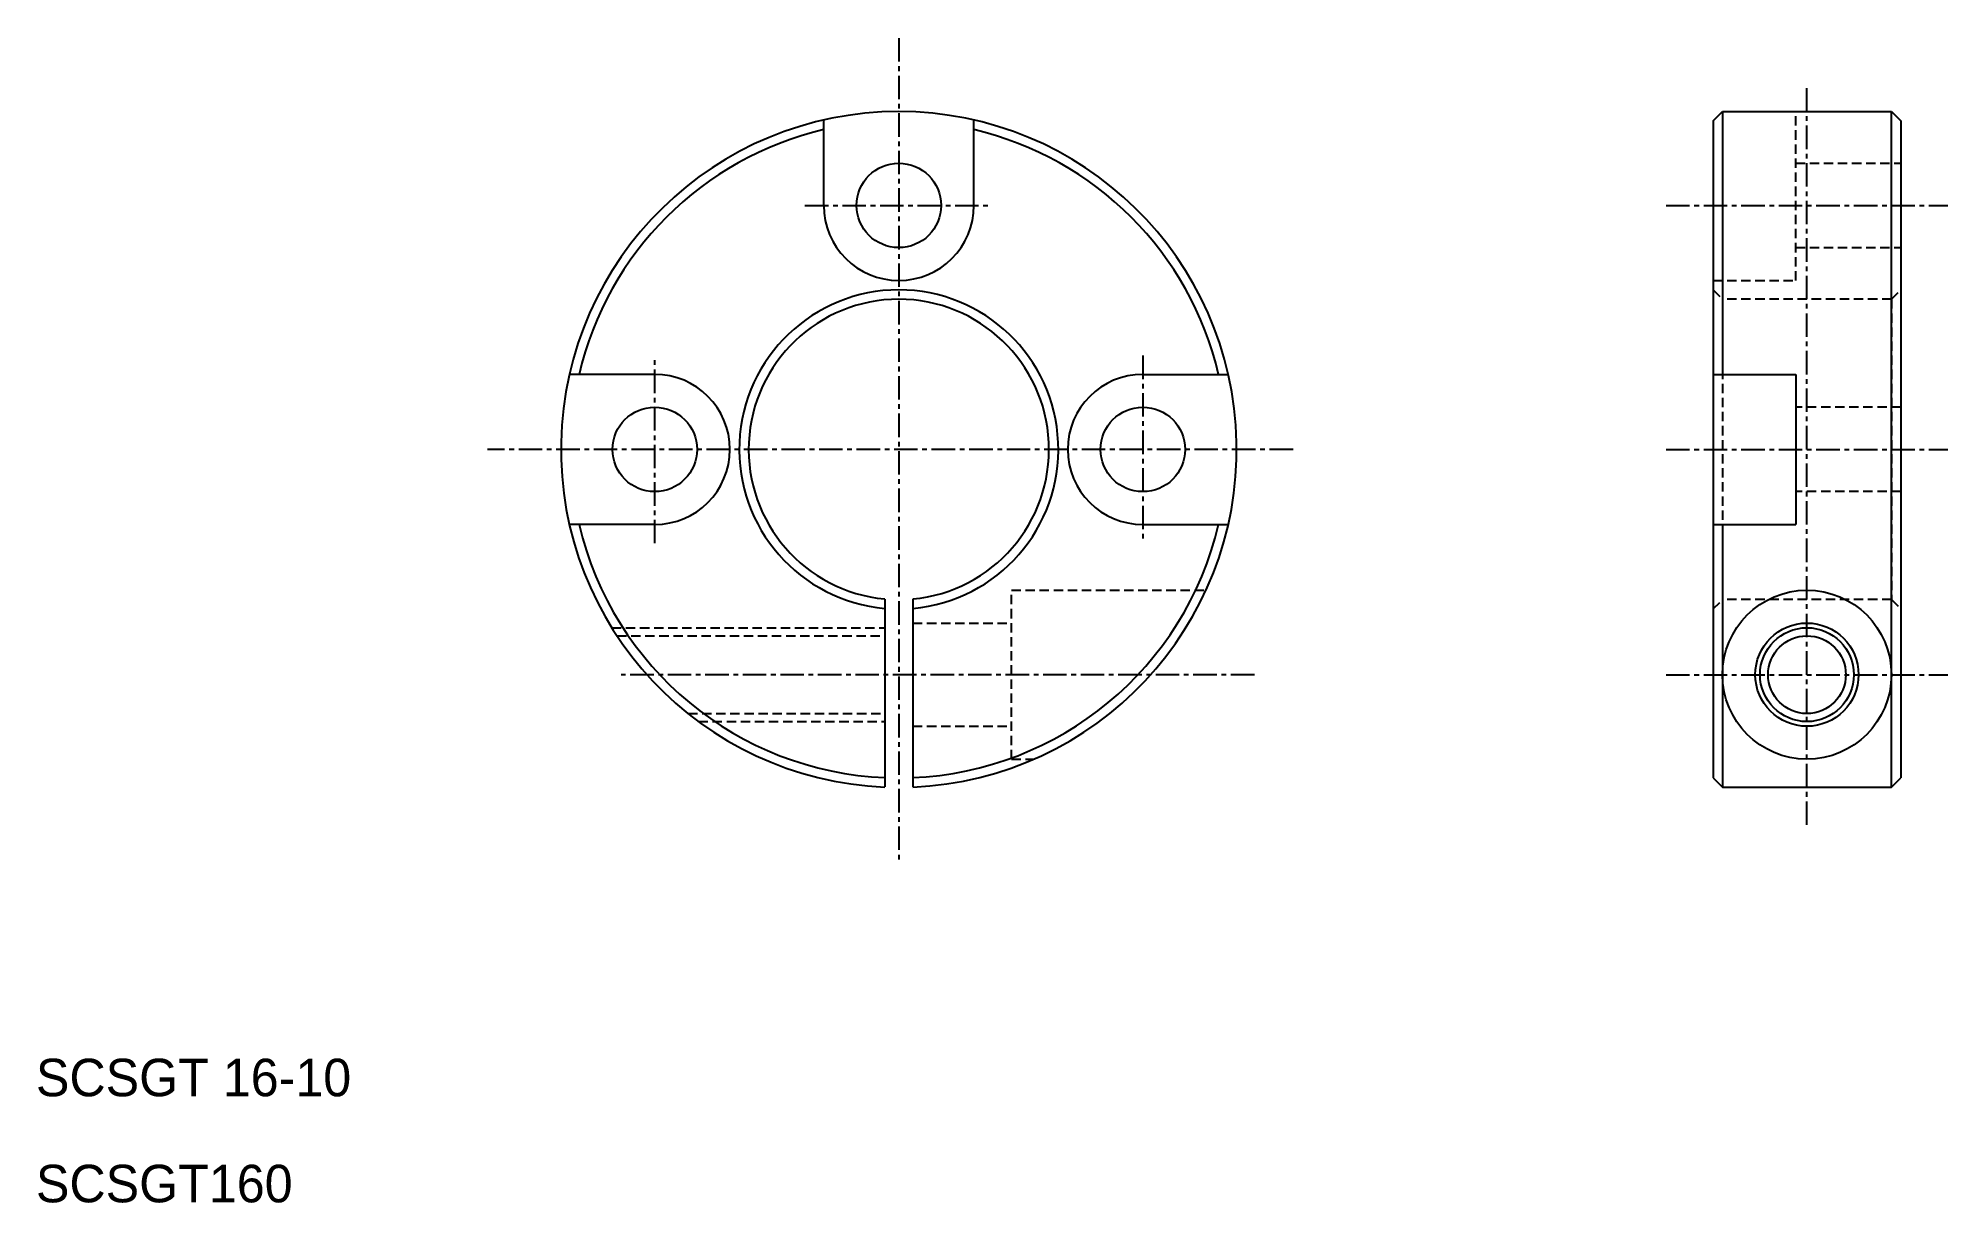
# Model space of a CAD drawing. Extents: x 41 to 143, y 66 to 128.
import ezdxf

# ---------------------------------------------------------------- set-up
doc = ezdxf.new("R2010")
doc.units = 0
doc.linetypes.add('CENTER', pattern=[2, 1.25, -0.25, 0.25, -0.25])
doc.linetypes.add('DASHED', pattern=[0.75, 0.5, -0.25])
doc.layers.get('0').update_dxf_attribs({"linetype": 'CONTINUOUS'})
doc.layers.add('CENTER', color=1, linetype='CENTER')

msp = doc.modelspace()

# ---------------------------------------------------------------- linework, layer by layer
at = {"color": 7, "linetype": 'CONTINUOUS'}
for p, q in [((130.64, 124.02), (131.14, 124.52)), ((131.14, 124.52), (140.14, 124.52)), ((131.14, 124.52), (131.14, 110.52)), ((140.14, 88.52), (140.14, 124.52)), ((140.14, 124.52), (140.64, 124.02)), ((83.26, 119.52), (83.26, 124.03)), ((91.26, 119.52), (91.26, 124.03)), ((130.64, 124.02), (130.64, 89.02)), ((140.64, 124.02), (140.64, 89.02)), ((74.26, 110.52), (69.75, 110.52)), ((100.26, 110.52), (104.76, 110.52)), ((130.64, 110.52), (135.04, 110.52)), ((135.04, 110.52), (135.04, 102.52)), ((74.26, 102.52), (69.75, 102.52)), ((100.26, 102.52), (104.76, 102.52)), ((130.64, 102.52), (135.04, 102.52)), ((131.14, 102.52), (131.14, 88.52)), ((86.51, 98.55), (86.51, 88.54)), ((88.01, 98.55), (88.01, 88.54)), ((130.64, 89.02), (131.14, 88.52)), ((131.14, 88.52), (140.14, 88.52)), ((140.14, 88.52), (140.64, 89.02))]:
    msp.add_line(p, q, dxfattribs=at)
at = {"color": 3, "linetype": 'DASHED'}
for p, q in [((135.04, 115.52), (135.04, 124.52)), ((135.04, 121.77), (140.64, 121.77)), ((135.04, 117.27), (140.64, 117.27)), ((130.64, 115.52), (135.04, 115.52)), ((130.64, 115.02), (131.14, 114.52)), ((140.14, 114.52), (140.64, 115.02)), ((140.14, 114.52), (131.14, 114.52)), ((131.14, 114.52), (131.14, 98.52)), ((140.14, 114.52), (140.14, 98.52)), ((140.64, 108.77), (135.04, 108.77)), ((140.64, 104.27), (135.04, 104.27)), ((93.26, 90.02), (93.26, 99.02)), ((93.26, 99.02), (103.62, 99.02)), ((130.64, 98.02), (131.14, 98.52)), ((140.14, 98.52), (131.14, 98.52)), ((140.14, 98.52), (140.64, 98.02)), ((71.97, 97.02), (86.51, 97.02)), ((88.01, 97.27), (93.26, 97.27)), ((72.25, 96.59), (86.51, 96.59)), ((76.03, 92.45), (86.51, 92.45)), ((76.59, 92.02), (86.51, 92.02)), ((88.01, 91.77), (93.26, 91.77)), ((93.26, 90.02), (94.45, 90.02))]:
    msp.add_line(p, q, dxfattribs=at)
at = {"color": 7, "linetype": 'CONTINUOUS'}
for centre, radius in [((87.26, 119.52), 2.25), ((74.26, 106.52), 2.25), ((100.26, 106.52), 2.25), ((135.64, 94.52), 4.5), ((135.64, 94.52), 2.75), ((135.64, 94.52), 2.07)]:
    msp.add_circle(centre, radius, dxfattribs=at)
at = {"color": 3, "linetype": 'CONTINUOUS'}
msp.add_circle((135.64, 94.52), 2.5, dxfattribs=at)
at = {"color": 7, "linetype": 'CONTINUOUS'}
for centre, radius, start, end in [((87.26, 106.52), 18, 272.388, 267.612), ((87.26, 106.52), 17.5, 103.213, 166.787), ((87.26, 106.52), 17.5, 13.213, 76.787), ((87.26, 119.52), 4, 180, 0), ((87.26, 106.52), 8.5, 275.0621, 264.9379), ((87.26, 106.52), 8, 275.3794, 264.6206), ((74.26, 106.52), 4, 270, 90), ((100.26, 106.52), 4, 90, 270), ((87.26, 106.52), 17.5, 193.213, 267.612), ((87.26, 106.52), 17.5, 272.388, 346.787)]:
    msp.add_arc(centre, radius, start, end, dxfattribs=at)
at = {"layer": 'CENTER', "color": 1, "linetype": 'CENTER'}
for p, q in [((87.26, 128.43), (87.26, 84.61)), ((135.64, 86.52), (135.64, 126.02)), ((82.26, 119.52), (92.26, 119.52)), ((128.14, 119.52), (143.14, 119.52)), ((74.26, 101.52), (74.26, 111.52)), ((100.26, 111.52), (100.26, 101.52)), ((108.26, 106.52), (65.35, 106.52)), ((128.14, 106.52), (143.14, 106.52)), ((106.2, 94.52), (72.46, 94.52)), ((128.14, 94.52), (143.14, 94.52))]:
    msp.add_line(p, q, dxfattribs=at)

# ---------------------------------------------------------------- texts
at = {"color": 7, "linetype": 'CONTINUOUS'}
for s, p in [('SCSGT 16-10', (41.29, 72.06)), ('SCSGT160', (41.29, 66.41))]:
    msp.add_text(s, height=2, dxfattribs=at).set_placement(p)

doc.saveas('drawing.dxf')
